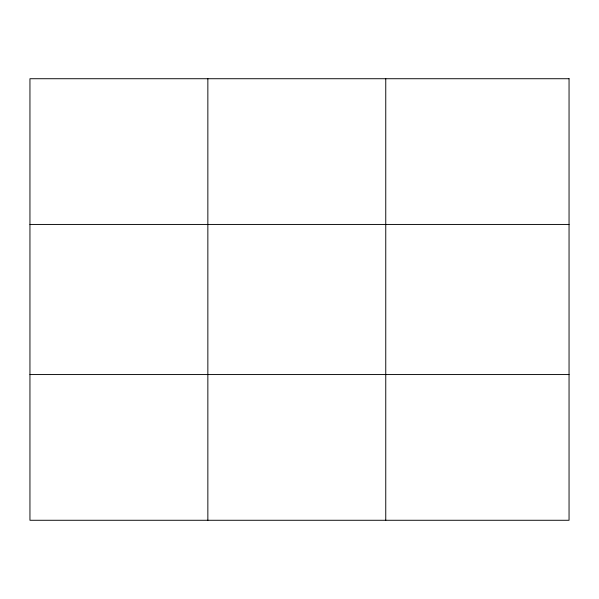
<?xml version="1.0" encoding="UTF-8"?>
<svg xmlns="http://www.w3.org/2000/svg" width="599" height="599" viewBox="0 0 599 599"><rect width="100%" height="100%" fill="white"/><g stroke="black" fill="none" stroke-linecap="round" stroke-linejoin="round"><path stroke-width="0.9" d="M207.853 520.276L207.853 78.724M385.756 520.276L385.756 78.724M29.95 224.438L569.05 224.438M29.95 374.562L569.05 374.562M569.05 78.724L29.95 78.724L29.95 520.276L569.05 520.276L569.05 78.724"/></g></svg>
